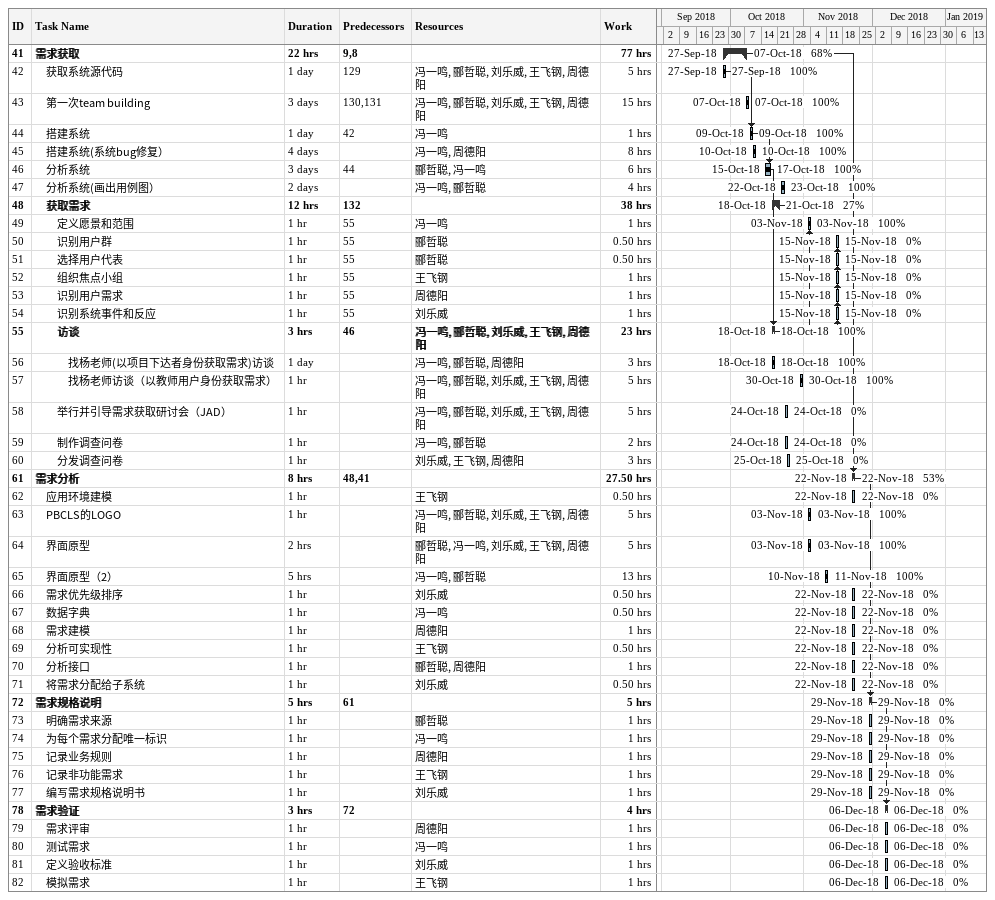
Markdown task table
| ID | Level | Task | Duration | Start | Finish | Predecessors | Resources | % complete | Work (h) |
|---|---|---|---|---|---|---|---|---|---|
| 41 | 1 | **需求获取** | 22h | 2018-09-27 | 2018-10-07 | 9, 8 |  | 68 | 77 |
| 42 | 2 | 获取系统源代码 | 1d | 2018-09-27 | 2018-09-27 | 129 | 冯一鸣, 郦哲聪, 刘乐威, 王飞钢, 周德阳 | 100 | 5 |
| 43 | 2 | 第一次team building | 3d | 2018-10-07 | 2018-10-07 | 130, 131 | 冯一鸣, 郦哲聪, 刘乐威, 王飞钢, 周德阳 | 100 | 15 |
| 44 | 2 | 搭建系统 | 1d | 2018-10-09 | 2018-10-09 | 42 | 冯一鸣 | 100 | 1 |
| 45 | 2 | 搭建系统(系统bug修复） | 4d | 2018-10-10 | 2018-10-10 |  | 冯一鸣, 周德阳 | 100 | 8 |
| 46 | 2 | 分析系统 | 3d | 2018-10-15 | 2018-10-17 | 44 | 郦哲聪, 冯一鸣 | 100 | 6 |
| 47 | 2 | 分析系统(画出用例图） | 2d | 2018-10-22 | 2018-10-23 |  | 冯一鸣, 郦哲聪 | 100 | 4 |
| 48 | 2 | **获取需求** | 12h | 2018-10-18 | 2018-10-21 | 132 |  | 27 | 38 |
| 49 | 3 | 定义愿景和范围 | 1h | 2018-11-03 | 2018-11-03 | 55 | 冯一鸣 | 100 | 1 |
| 50 | 3 | 识别用户群 | 1h | 2018-11-15 | 2018-11-15 | 55 | 郦哲聪 | 0 | 0.50 |
| 51 | 3 | 选择用户代表 | 1h | 2018-11-15 | 2018-11-15 | 55 | 郦哲聪 | 0 | 0.50 |
| 52 | 3 | 组织焦点小组 | 1h | 2018-11-15 | 2018-11-15 | 55 | 王飞钢 | 0 | 1 |
| 53 | 3 | 识别用户需求 | 1h | 2018-11-15 | 2018-11-15 | 55 | 周德阳 | 0 | 1 |
| 54 | 3 | 识别系统事件和反应 | 1h | 2018-11-15 | 2018-11-15 | 55 | 刘乐威 | 0 | 1 |
| 55 | 3 | **访谈** | 3h | 2018-10-18 | 2018-10-18 | 46 | 冯一鸣, 郦哲聪, 刘乐威, 王飞钢, 周德阳 | 100 | 23 |
| 56 | 4 | 找杨老师(以项目下达者身份获取需求)访谈 | 1d | 2018-10-18 | 2018-10-18 |  | 冯一鸣, 郦哲聪, 周德阳 | 100 | 3 |
| 57 | 4 | 找杨老师访谈（以教师用户身份获取需求） | 1h | 2018-10-30 | 2018-10-30 |  | 冯一鸣, 郦哲聪, 刘乐威, 王飞钢, 周德阳 | 100 | 5 |
| 58 | 3 | 举行并引导需求获取研讨会（JAD） | 1h | 2018-10-24 | 2018-10-24 |  | 冯一鸣, 郦哲聪, 刘乐威, 王飞钢, 周德阳 | 0 | 5 |
| 59 | 3 | 制作调查问卷 | 1h | 2018-10-24 | 2018-10-24 |  | 冯一鸣, 郦哲聪 | 0 | 2 |
| 60 | 3 | 分发调查问卷 | 1h | 2018-10-25 | 2018-10-25 |  | 刘乐威, 王飞钢, 周德阳 | 0 | 3 |
| 61 | 1 | **需求分析** | 8h | 2018-11-22 | 2018-11-22 | 48, 41 |  | 53 | 27.50 |
| 62 | 2 | 应用环境建模 | 1h | 2018-11-22 | 2018-11-22 |  | 王飞钢 | 0 | 0.50 |
| 63 | 2 | PBCLS的LOGO | 1h | 2018-11-03 | 2018-11-03 |  | 冯一鸣, 郦哲聪, 刘乐威, 王飞钢, 周德阳 | 100 | 5 |
| 64 | 2 | 界面原型 | 2h | 2018-11-03 | 2018-11-03 |  | 郦哲聪, 冯一鸣, 刘乐威, 王飞钢, 周德阳 | 100 | 5 |
| 65 | 2 | 界面原型（2） | 5h | 2018-11-10 | 2018-11-11 |  | 冯一鸣, 郦哲聪 | 100 | 13 |
| 66 | 2 | 需求优先级排序 | 1h | 2018-11-22 | 2018-11-22 |  | 刘乐威 | 0 | 0.50 |
| 67 | 2 | 数据字典 | 1h | 2018-11-22 | 2018-11-22 |  | 冯一鸣 | 0 | 0.50 |
| 68 | 2 | 需求建模 | 1h | 2018-11-22 | 2018-11-22 |  | 周德阳 | 0 | 1 |
| 69 | 2 | 分析可实现性 | 1h | 2018-11-22 | 2018-11-22 |  | 王飞钢 | 0 | 0.50 |
| 70 | 2 | 分析接口 | 1h | 2018-11-22 | 2018-11-22 |  | 郦哲聪, 周德阳 | 0 | 1 |
| 71 | 2 | 将需求分配给子系统 | 1h | 2018-11-22 | 2018-11-22 |  | 刘乐威 | 0 | 0.50 |
| 72 | 1 | **需求规格说明** | 5h | 2018-11-29 | 2018-11-29 | 61 |  | 0 | 5 |
| 73 | 2 | 明确需求来源 | 1h | 2018-11-29 | 2018-11-29 |  | 郦哲聪 | 0 | 1 |
| 74 | 2 | 为每个需求分配唯一标识 | 1h | 2018-11-29 | 2018-11-29 |  | 冯一鸣 | 0 | 1 |
| 75 | 2 | 记录业务规则 | 1h | 2018-11-29 | 2018-11-29 |  | 周德阳 | 0 | 1 |
| 76 | 2 | 记录非功能需求 | 1h | 2018-11-29 | 2018-11-29 |  | 王飞钢 | 0 | 1 |
| 77 | 2 | 编写需求规格说明书 | 1h | 2018-11-29 | 2018-11-29 |  | 刘乐威 | 0 | 1 |
| 78 | 1 | **需求验证** | 3h | 2018-12-06 | 2018-12-06 | 72 |  | 0 | 4 |
| 79 | 2 | 需求评审 | 1h | 2018-12-06 | 2018-12-06 |  | 周德阳 | 0 | 1 |
| 80 | 2 | 测试需求 | 1h | 2018-12-06 | 2018-12-06 |  | 冯一鸣 | 0 | 1 |
| 81 | 2 | 定义验收标准 | 1h | 2018-12-06 | 2018-12-06 |  | 刘乐威 | 0 | 1 |
| 82 | 2 | 模拟需求 | 1h | 2018-12-06 | 2018-12-06 |  | 王飞钢 | 0 | 1 |
